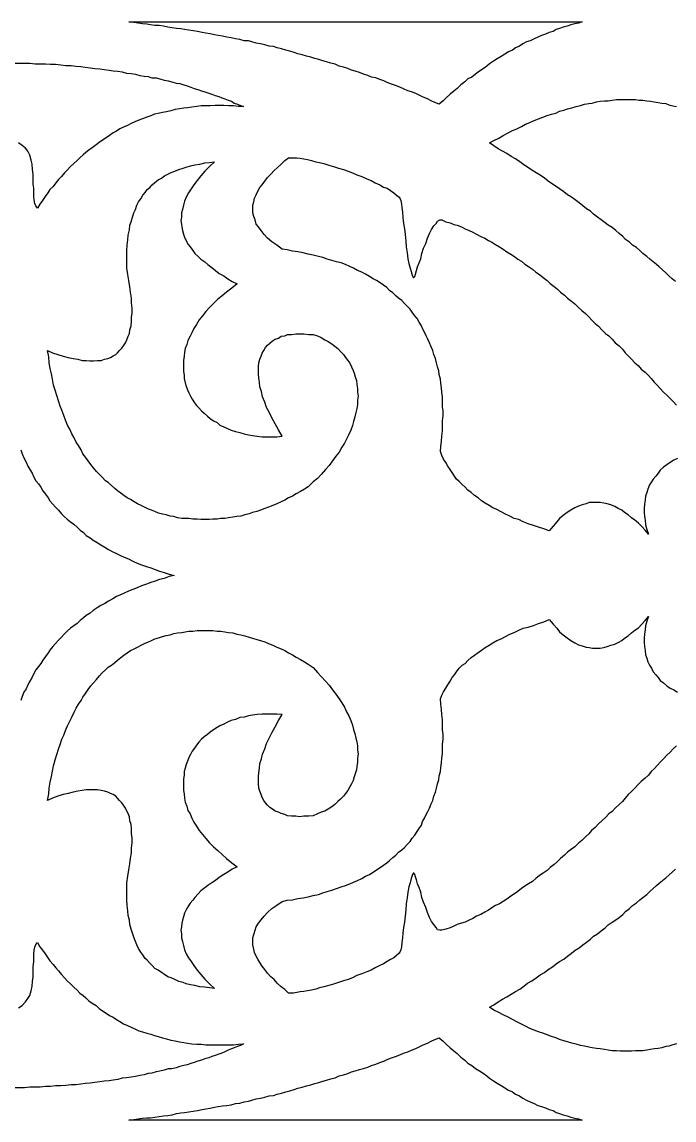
# Model space of a CAD drawing. Extents: x -372 to 372, y -358 to 358.
# Drawn here: x 1.2 to 42.5, y 227.8 to 297.5 of the extents above; entities that cross this region are included whole.
import ezdxf

# ---------------------------------------------------------------- set-up
doc = ezdxf.new("R2010")
doc.units = 0
doc.layers.add('LAYER_1', color=18, linetype='CONTINUOUS')

msp = doc.modelspace()

# ---------------------------------------------------------------- linework, layer by layer
at = {"layer": 'LAYER_1'}
for points in [[(36.463, 297.394), (36.223, 297.357), (35.982, 297.282), (35.742, 297.208), (35.502, 297.133), (35.261, 297.059), (35.055, 296.984), (34.85, 296.872), (34.609, 296.798), (34.369, 296.686), (34.129, 296.612), (33.888, 296.5), (33.648, 296.388), (33.408, 296.276), (33.168, 296.202), (32.927, 296.09), (32.721, 295.941), (32.481, 295.829), (32.275, 295.68), (32.035, 295.568), (31.794, 295.419), (31.554, 295.27), (31.314, 295.121), (31.074, 294.972), (30.833, 294.823), (30.662, 294.674), (30.421, 294.488), (30.181, 294.339), (29.941, 294.152), (29.7, 293.966), (29.46, 293.854), (29.254, 293.668), (29.014, 293.482), (28.774, 293.258), (28.568, 293.072), (28.327, 292.885), (28.087, 292.662), (27.881, 292.475), (27.641, 292.252), (27.366, 292.364), (27.126, 292.475), (26.886, 292.587), (26.611, 292.699), (26.405, 292.811), (26.165, 292.923), (25.89, 293.034), (25.65, 293.109), (25.375, 293.221), (25.135, 293.332), (24.86, 293.444), (24.62, 293.519), (24.345, 293.631), (24.139, 293.742), (23.865, 293.817), (23.625, 293.929), (23.35, 293.966), (23.11, 294.078), (22.835, 294.152), (22.595, 294.264), (22.32, 294.339), (22.08, 294.413), (21.84, 294.525), (21.565, 294.599), (21.29, 294.674), (21.05, 294.786), (20.775, 294.86), (20.501, 294.935), (20.261, 295.009), (20.02, 295.084), (19.746, 295.158), (19.505, 295.233), (19.231, 295.307), (18.956, 295.382), (18.681, 295.456), (18.441, 295.531), (18.167, 295.606), (17.926, 295.68), (17.652, 295.755), (17.377, 295.829), (17.137, 295.904), (16.862, 295.941), (16.588, 296.015), (16.313, 296.09), (16.038, 296.127), (15.764, 296.202), (15.558, 296.276), (15.283, 296.276), (15.008, 296.351), (14.734, 296.388), (14.459, 296.463), (14.185, 296.5), (13.91, 296.574), (13.635, 296.612), (13.395, 296.649), (13.12, 296.723), (12.846, 296.761), (12.606, 296.798), (12.331, 296.872), (12.056, 296.91), (11.782, 296.947), (11.507, 296.984), (11.267, 297.022), (10.992, 297.059), (10.718, 297.096), (10.443, 297.133), (10.168, 297.208), (9.894, 297.245), (9.619, 297.245), (9.345, 297.282), (9.104, 297.32), (8.83, 297.357), (8.555, 297.394), (8.28, 297.431), (7.976, 297.468), (36.703, 297.468)], [(13.086, 288.302), (12.777, 288.004), (12.537, 287.706), (12.297, 287.408), (12.091, 287.147), (11.919, 286.886), (11.747, 286.625), (11.61, 286.364), (11.507, 286.103), (11.438, 285.843), (11.37, 285.582), (11.301, 285.358), (11.301, 285.097), (11.267, 284.874), (11.301, 284.65), (11.335, 284.464), (11.37, 284.24), (11.438, 284.017), (11.507, 283.793), (11.61, 283.607), (11.713, 283.383), (11.85, 283.197), (12.022, 282.973), (12.159, 282.787), (12.365, 282.601), (12.537, 282.414), (12.777, 282.265), (12.983, 282.079), (13.223, 281.893), (13.464, 281.706), (13.704, 281.52), (13.979, 281.371), (14.253, 281.185), (14.528, 280.998), (14.837, 280.849), (14.494, 280.589), (14.15, 280.328), (13.876, 280.104), (13.601, 279.881), (13.326, 279.62), (13.086, 279.359), (12.846, 279.098), (12.64, 278.837), (12.434, 278.576), (12.262, 278.278), (12.091, 278.017), (11.953, 277.757), (11.85, 277.533), (11.713, 277.272), (11.644, 277.011), (11.541, 276.75), (11.507, 276.527), (11.473, 276.266), (11.438, 276.005), (11.438, 275.744), (11.438, 275.521), (11.438, 275.297), (11.473, 275.074), (11.473, 274.85), (11.541, 274.589), (11.61, 274.366), (11.679, 274.142), (11.782, 273.956), (11.885, 273.732), (11.988, 273.546), (12.125, 273.322), (12.262, 273.136), (12.4, 272.987), (12.571, 272.801), (12.743, 272.651), (12.949, 272.465), (13.12, 272.316), (13.326, 272.167), (13.567, 272.055), (13.738, 271.906), (13.979, 271.794), (14.219, 271.683), (14.459, 271.571), (14.734, 271.496), (15.008, 271.422), (15.283, 271.347), (15.558, 271.273), (15.798, 271.236), (16.107, 271.198), (16.416, 271.161), (17.343, 271.161), (17.686, 271.198), (17.446, 271.608), (17.24, 271.981), (17.034, 272.353), (16.862, 272.726), (16.691, 273.024), (16.588, 273.359), (16.45, 273.695), (16.382, 274.03), (16.279, 274.328), (16.244, 274.626), (16.21, 274.887), (16.176, 275.148), (16.176, 275.372), (16.176, 275.633), (16.21, 275.856), (16.279, 276.08), (16.347, 276.266), (16.416, 276.452), (16.519, 276.639), (16.622, 276.825), (16.759, 276.974), (16.896, 277.086), (17.068, 277.235), (17.24, 277.347), (17.446, 277.421), (17.617, 277.533), (17.858, 277.57), (18.029, 277.645), (18.27, 277.645), (18.544, 277.682), (19.059, 277.682), (19.368, 277.645), (19.643, 277.645), (19.917, 277.57), (20.158, 277.458), (20.398, 277.309), (20.604, 277.198), (20.844, 277.049), (21.016, 276.899), (21.222, 276.75), (21.393, 276.564), (21.565, 276.378), (21.702, 276.191), (21.84, 276.005), (21.977, 275.819), (22.08, 275.595), (22.183, 275.372), (22.251, 275.185), (22.32, 274.962), (22.389, 274.738), (22.423, 274.477), (22.457, 274.217), (22.457, 273.993), (22.492, 273.732), (22.457, 273.471), (22.457, 273.21), (22.423, 272.95), (22.354, 272.689), (22.286, 272.428), (22.217, 272.13), (22.149, 271.869), (22.046, 271.571), (21.908, 271.31), (21.771, 271.012), (21.634, 270.751), (21.462, 270.49), (21.29, 270.192), (21.084, 269.931), (20.878, 269.633), (20.672, 269.335), (20.432, 269.074), (20.158, 268.776), (19.917, 268.515), (19.643, 268.292), (19.334, 267.994), (19.093, 267.845), (18.853, 267.696), (18.579, 267.546), (18.338, 267.397), (18.098, 267.286), (17.858, 267.137), (17.617, 267.025), (17.343, 266.913), (17.102, 266.801), (16.828, 266.689), (16.588, 266.615), (16.313, 266.503), (16.073, 266.429), (15.798, 266.354), (15.592, 266.28), (15.317, 266.205), (15.077, 266.13), (14.803, 266.093), (14.562, 266.056), (14.288, 266.019), (14.047, 265.981), (13.773, 265.981), (13.567, 265.944), (13.292, 265.944), (13.052, 265.907), (12.537, 265.907), (12.297, 265.944), (12.022, 265.944), (11.782, 265.981), (11.335, 265.981), (11.061, 266.019), (10.821, 266.093), (10.58, 266.13), (10.34, 266.205), (10.1, 266.242), (9.859, 266.317), (9.619, 266.429), (9.413, 266.503), (9.207, 266.578), (8.967, 266.689), (8.761, 266.801), (8.521, 266.913), (8.315, 267.025), (8.074, 267.174), (7.868, 267.286), (7.662, 267.435), (7.457, 267.584), (7.251, 267.733), (7.079, 267.882), (6.873, 268.068), (6.667, 268.254), (6.495, 268.366), (6.289, 268.59), (6.118, 268.776), (5.912, 268.962), (5.74, 269.186), (5.569, 269.41), (5.397, 269.633), (5.225, 269.857), (5.054, 270.08), (4.951, 270.341), (4.779, 270.602), (4.642, 270.826), (4.504, 271.086), (4.367, 271.347), (4.23, 271.645), (4.092, 271.906), (3.955, 272.204), (3.852, 272.502), (3.715, 272.838), (3.612, 273.099), (3.509, 273.434), (3.406, 273.769), (3.303, 274.105), (3.2, 274.44), (3.131, 274.813), (3.063, 275.148), (2.994, 275.483), (2.925, 275.856), (2.891, 276.229), (2.822, 276.639), (3.131, 276.49), (3.475, 276.378), (3.818, 276.266), (4.127, 276.191), (4.436, 276.117), (4.745, 276.08), (5.019, 276.005), (5.26, 276.005), (5.5, 275.968), (5.74, 275.968), (5.98, 276.005), (6.221, 276.005), (6.427, 276.08), (6.633, 276.117), (6.804, 276.191), (6.976, 276.303), (7.148, 276.378), (7.251, 276.49), (7.388, 276.639), (7.525, 276.788), (7.628, 276.937), (7.765, 277.123), (7.834, 277.309), (7.937, 277.533), (8.006, 277.719), (8.04, 277.943), (8.109, 278.204), (8.143, 278.465), (8.143, 278.725), (8.177, 279.023), (8.177, 279.322), (8.143, 279.657), (8.143, 279.955), (8.074, 280.328), (8.04, 280.663), (7.971, 281.073), (7.903, 281.446), (7.834, 281.855), (7.834, 282.265), (7.834, 282.601), (7.834, 282.973), (7.868, 283.309), (7.903, 283.644), (7.937, 283.942), (8.006, 284.278), (8.04, 284.576), (8.109, 284.799), (8.212, 285.097), (8.28, 285.358), (8.383, 285.582), (8.486, 285.843), (8.589, 286.066), (8.727, 286.253), (8.864, 286.476), (9.001, 286.662), (9.139, 286.849), (9.31, 286.961), (9.448, 287.147), (9.619, 287.296), (9.825, 287.445), (10.031, 287.557), (10.237, 287.706), (10.443, 287.818), (10.649, 287.929), (10.889, 288.004), (11.13, 288.116), (11.404, 288.19), (11.61, 288.265), (11.885, 288.339), (12.159, 288.414), (12.468, 288.451), (12.777, 288.526), (13.086, 288.563), (13.395, 288.6)], [(13.567, 258.827), (13.773, 258.827), (14.047, 258.79), (14.288, 258.752), (14.562, 258.715), (14.803, 258.641), (15.077, 258.603), (15.317, 258.529), (15.592, 258.454), (15.798, 258.38), (16.073, 258.305), (16.313, 258.231), (16.588, 258.156), (16.828, 258.044), (17.102, 257.933), (17.343, 257.821), (17.617, 257.709), (17.858, 257.597), (18.098, 257.448), (18.338, 257.336), (18.579, 257.187), (18.853, 257.038), (19.093, 256.889), (19.334, 256.74), (19.643, 256.517), (19.917, 256.218), (20.158, 255.958), (20.432, 255.66), (20.672, 255.399), (20.878, 255.101), (21.084, 254.84), (21.29, 254.542), (21.462, 254.281), (21.634, 254.02), (21.771, 253.722), (21.908, 253.461), (22.046, 253.163), (22.149, 252.865), (22.217, 252.604), (22.286, 252.343), (22.354, 252.045), (22.423, 251.821), (22.457, 251.561), (22.457, 251.3), (22.492, 251.039), (22.457, 250.778), (22.457, 250.517), (22.423, 250.256), (22.389, 250.033), (22.32, 249.772), (22.251, 249.586), (22.183, 249.362), (22.08, 249.139), (21.977, 248.952), (21.84, 248.729), (21.702, 248.542), (21.565, 248.356), (21.393, 248.17), (21.222, 248.021), (21.016, 247.834), (20.844, 247.685), (20.604, 247.536), (20.398, 247.424), (20.158, 247.35), (19.917, 247.238), (19.643, 247.126), (19.368, 247.089), (19.059, 247.089), (18.784, 247.052), (18.544, 247.089), (18.27, 247.089), (18.029, 247.126), (17.858, 247.201), (17.617, 247.275), (17.446, 247.35), (17.24, 247.424), (17.068, 247.536), (16.896, 247.648), (16.759, 247.797), (16.622, 247.946), (16.519, 248.095), (16.416, 248.281), (16.347, 248.468), (16.279, 248.691), (16.21, 248.878), (16.176, 249.139), (16.176, 249.362), (16.176, 249.623), (16.21, 249.847), (16.244, 250.145), (16.279, 250.443), (16.382, 250.741), (16.45, 251.039), (16.588, 251.374), (16.691, 251.71), (16.862, 252.045), (17.034, 252.38), (17.24, 252.753), (17.446, 253.163), (17.686, 253.536), (17.343, 253.573), (16.416, 253.573), (16.107, 253.536), (15.798, 253.498), (15.558, 253.461), (15.283, 253.386), (15.008, 253.349), (14.734, 253.237), (14.459, 253.163), (14.219, 253.051), (13.979, 252.939), (13.738, 252.828), (13.567, 252.716), (13.326, 252.567), (13.12, 252.418), (12.949, 252.269), (12.743, 252.12), (12.571, 251.971), (12.4, 251.784), (12.262, 251.598), (12.125, 251.412), (11.988, 251.225), (11.885, 251.002), (11.782, 250.815), (11.679, 250.592), (11.61, 250.368), (11.541, 250.145), (11.473, 249.921), (11.473, 249.697), (11.438, 249.474), (11.438, 249.25), (11.438, 248.989), (11.438, 248.729), (11.473, 248.505), (11.507, 248.244), (11.541, 247.983), (11.644, 247.723), (11.713, 247.462), (11.85, 247.238), (11.953, 246.977), (12.091, 246.716), (12.262, 246.456), (12.434, 246.195), (12.64, 245.934), (12.846, 245.673), (13.086, 245.412), (13.326, 245.151), (13.601, 244.928), (13.876, 244.667), (14.15, 244.406), (14.494, 244.145), (14.837, 243.884), (14.528, 243.735), (14.253, 243.549), (13.979, 243.4), (13.704, 243.214), (13.464, 243.027), (13.223, 242.878), (12.983, 242.692), (12.777, 242.543), (12.537, 242.357), (12.365, 242.17), (12.159, 241.947), (12.022, 241.76), (11.85, 241.574), (11.713, 241.351), (11.61, 241.164), (11.507, 240.941), (11.438, 240.717), (11.37, 240.493), (11.335, 240.307), (11.301, 240.084), (11.267, 239.86), (11.301, 239.636), (11.301, 239.376), (11.37, 239.152), (11.438, 238.891), (11.507, 238.63), (11.61, 238.369), (11.747, 238.109), (11.919, 237.885), (12.091, 237.624), (12.297, 237.326), (12.537, 237.065), (12.777, 236.767), (13.086, 236.469), (13.395, 236.171), (13.086, 236.208), (12.777, 236.245), (12.468, 236.283), (12.159, 236.357), (11.885, 236.395), (11.61, 236.469), (11.404, 236.544), (11.13, 236.618), (10.889, 236.73), (10.649, 236.842), (10.443, 236.916), (10.237, 237.065), (10.031, 237.177), (9.825, 237.326), (9.619, 237.438), (9.448, 237.624), (9.31, 237.773), (9.139, 237.96), (9.001, 238.071), (8.864, 238.295), (8.727, 238.481), (8.589, 238.705), (8.486, 238.928), (8.383, 239.152), (8.28, 239.413), (8.212, 239.674), (8.109, 239.935), (8.04, 240.233), (8.006, 240.493), (7.937, 240.792), (7.903, 241.09), (7.868, 241.425), (7.834, 241.798), (7.834, 242.17), (7.834, 242.543), (7.834, 242.878), (7.903, 243.288), (7.971, 243.698), (8.04, 244.071), (8.074, 244.443), (8.143, 244.779), (8.143, 245.077), (8.177, 245.412), (8.177, 245.71), (8.143, 246.008), (8.143, 246.307), (8.109, 246.567), (8.04, 246.791), (8.006, 247.052), (7.937, 247.275), (7.834, 247.424), (7.765, 247.611), (7.628, 247.797), (7.525, 247.946), (7.388, 248.095), (7.251, 248.244), (7.148, 248.356), (6.976, 248.468), (6.804, 248.542), (6.633, 248.617), (6.427, 248.691), (6.221, 248.729), (5.98, 248.766), (5.26, 248.766), (5.019, 248.729), (4.745, 248.691), (4.436, 248.617), (4.127, 248.542), (3.818, 248.468), (3.475, 248.356), (3.131, 248.244), (2.822, 248.095), (2.891, 248.505), (2.925, 248.878), (2.994, 249.25), (3.063, 249.623), (3.131, 249.958), (3.2, 250.294), (3.303, 250.666), (3.406, 251.002), (3.509, 251.337), (3.612, 251.635), (3.715, 251.971), (3.852, 252.231), (3.955, 252.529), (4.092, 252.828), (4.23, 253.126), (4.367, 253.386), (4.504, 253.685), (4.642, 253.945), (4.779, 254.206), (4.951, 254.43), (5.054, 254.653), (5.225, 254.877), (5.397, 255.138), (5.569, 255.361), (5.74, 255.548), (5.912, 255.771), (6.118, 255.995), (6.289, 256.181), (6.495, 256.368), (6.667, 256.554), (6.873, 256.666), (7.079, 256.852), (7.251, 257.001), (7.457, 257.15), (7.662, 257.299), (7.868, 257.448), (8.074, 257.597), (8.315, 257.709), (8.521, 257.821), (8.761, 257.933), (8.967, 258.044), (9.207, 258.156), (9.413, 258.231), (9.619, 258.342), (9.859, 258.417), (10.1, 258.492), (10.34, 258.566), (10.58, 258.603), (10.821, 258.678), (11.061, 258.715), (11.335, 258.752), (11.541, 258.79), (11.782, 258.827), (12.022, 258.827), (12.297, 258.864), (13.292, 258.864)], [(27.881, 232.817), (28.087, 232.631), (28.327, 232.407), (28.568, 232.221), (28.774, 232.035), (29.014, 231.811), (29.254, 231.625), (29.46, 231.439), (29.7, 231.29), (29.941, 231.103), (30.181, 230.954), (30.421, 230.805), (30.662, 230.619), (30.833, 230.47), (31.074, 230.321), (31.314, 230.172), (31.554, 230.023), (31.794, 229.874), (32.035, 229.724), (32.275, 229.613), (32.481, 229.464), (32.721, 229.352), (32.927, 229.203), (33.168, 229.091), (33.408, 228.979), (33.648, 228.867), (33.888, 228.756), (34.129, 228.681), (34.369, 228.607), (34.609, 228.495), (34.85, 228.42), (35.055, 228.308), (35.261, 228.234), (35.502, 228.159), (35.742, 228.085), (35.982, 228.01), (36.223, 227.936), (36.463, 227.899), (36.703, 227.825), (7.971, 227.825), (8.28, 227.861), (8.555, 227.899), (8.83, 227.936), (9.104, 227.973), (9.345, 227.973), (9.619, 228.01), (9.894, 228.048), (10.168, 228.085), (10.443, 228.122), (10.718, 228.159), (10.992, 228.234), (11.267, 228.271), (11.507, 228.308), (11.782, 228.346), (12.056, 228.383), (12.331, 228.42), (12.606, 228.495), (12.846, 228.532), (13.12, 228.569), (13.395, 228.644), (13.635, 228.681), (13.91, 228.718), (14.185, 228.756), (14.459, 228.793), (14.734, 228.867), (15.008, 228.905), (15.283, 228.979), (15.558, 229.016), (15.764, 229.091), (16.038, 229.166), (16.313, 229.203), (16.588, 229.277), (16.862, 229.352), (17.137, 229.389), (17.377, 229.464), (17.652, 229.538), (17.926, 229.613), (18.167, 229.687), (18.441, 229.762), (18.681, 229.836), (18.956, 229.911), (19.231, 229.985), (19.505, 230.06), (19.746, 230.134), (20.02, 230.209), (20.261, 230.283), (20.501, 230.358), (20.775, 230.432), (21.05, 230.507), (21.29, 230.619), (21.565, 230.693), (21.84, 230.768), (22.08, 230.88), (22.32, 230.954), (22.595, 231.029), (22.835, 231.103), (23.11, 231.178), (23.35, 231.29), (23.625, 231.364), (23.865, 231.476), (24.139, 231.55), (24.345, 231.662), (24.62, 231.774), (24.86, 231.848), (25.135, 231.96), (25.375, 232.072), (25.65, 232.147), (25.89, 232.258), (26.165, 232.37), (26.405, 232.482), (26.611, 232.594), (26.886, 232.706), (27.126, 232.817), (27.366, 232.929), (27.641, 233.041)]]:
    msp.add_lwpolyline(points, close=True, dxfattribs=at)
for points in [[(0.671, 294.86), (1.701, 294.86), (2.044, 294.823), (2.696, 294.823), (3.005, 294.786), (3.314, 294.786), (3.658, 294.748), (3.967, 294.711), (4.31, 294.711), (4.619, 294.674), (4.928, 294.637), (5.202, 294.599), (5.511, 294.562), (5.82, 294.525), (6.129, 294.488), (6.404, 294.45), (6.713, 294.413), (6.987, 294.376), (7.262, 294.339), (7.537, 294.301), (7.811, 294.227), (8.12, 294.19), (8.395, 294.152), (8.669, 294.078), (8.944, 294.04), (9.184, 294.003), (9.425, 293.929), (9.699, 293.929), (9.939, 293.854), (10.214, 293.78), (10.454, 293.742), (10.695, 293.668), (10.969, 293.593), (11.21, 293.556), (11.45, 293.482), (11.656, 293.407), (11.896, 293.332), (12.102, 293.258), (12.342, 293.183), (12.583, 293.109), (12.789, 293.034), (13.029, 292.96), (13.235, 292.885), (13.441, 292.811), (13.681, 292.736), (13.853, 292.662), (14.059, 292.587), (14.265, 292.513), (14.471, 292.438), (14.642, 292.326), (14.848, 292.252), (15.054, 292.177), (15.226, 292.103), (14.917, 292.103), (14.608, 292.14), (14.299, 292.14), (13.99, 292.177), (13.441, 292.177), (13.132, 292.14), (12.548, 292.14), (12.274, 292.103), (11.965, 292.066), (11.69, 292.028), (11.45, 291.991), (11.175, 291.954), (10.901, 291.916), (10.626, 291.842), (10.351, 291.767), (10.111, 291.73), (9.837, 291.656), (9.596, 291.618), (9.356, 291.507), (9.116, 291.432), (8.841, 291.32), (8.601, 291.246), (8.36, 291.134), (8.12, 291.022), (7.88, 290.91), (7.64, 290.799), (7.399, 290.687), (7.193, 290.538), (6.987, 290.426), (6.747, 290.277), (6.541, 290.128), (6.301, 289.979), (6.095, 289.83), (5.889, 289.681), (5.649, 289.494), (5.443, 289.345), (5.237, 289.196), (5.065, 289.047), (4.859, 288.861), (4.687, 288.675), (4.481, 288.488), (4.276, 288.302), (4.07, 288.078), (3.898, 287.892), (3.692, 287.669), (3.52, 287.482), (3.349, 287.259), (3.177, 287.035), (2.971, 286.849), (2.834, 286.625), (2.662, 286.402), (2.491, 286.141), (2.319, 285.917), (2.182, 285.656), (2.079, 285.805), (2.01, 285.954), (1.976, 286.178), (1.941, 286.402), (1.941, 286.662), (1.941, 286.923), (1.907, 287.184), (1.907, 287.519), (1.907, 287.818), (1.873, 288.116), (1.838, 288.451), (1.77, 288.712), (1.701, 289.01), (1.564, 289.271), (1.426, 289.457), (1.22, 289.643), (0.98, 289.793)], [(42.607, 280.998), (42.401, 281.185), (42.196, 281.371), (41.99, 281.557), (41.784, 281.744), (41.578, 281.93), (41.406, 282.079), (41.2, 282.265), (40.994, 282.414), (40.788, 282.601), (40.548, 282.787), (40.342, 282.973), (40.136, 283.16), (39.896, 283.309), (39.69, 283.495), (39.449, 283.681), (39.278, 283.868), (39.037, 284.054), (38.831, 284.24), (38.591, 284.427), (38.351, 284.576), (38.145, 284.725), (37.905, 284.911), (37.664, 285.097), (37.424, 285.284), (37.218, 285.47), (36.978, 285.619), (36.738, 285.805), (36.497, 285.992), (36.257, 286.178), (36.017, 286.364), (35.776, 286.513), (35.536, 286.7), (35.261, 286.886), (35.055, 287.035), (34.815, 287.184), (34.541, 287.37), (34.3, 287.557), (34.026, 287.743), (33.785, 287.892), (33.511, 288.078), (33.236, 288.265), (32.996, 288.414), (32.756, 288.6), (32.481, 288.786), (32.206, 288.935), (31.932, 289.122), (31.657, 289.271), (31.383, 289.42), (31.108, 289.606), (30.833, 289.793), (31.108, 289.942), (31.417, 290.091), (31.691, 290.277), (32, 290.426), (32.275, 290.575), (32.55, 290.687), (32.859, 290.836), (33.099, 290.985), (33.373, 291.097), (33.648, 291.208), (33.923, 291.32), (34.197, 291.432), (34.472, 291.544), (34.747, 291.618), (35.021, 291.693), (35.261, 291.805), (35.536, 291.879), (35.776, 291.954), (36.051, 292.028), (36.326, 292.103), (36.6, 292.177), (36.841, 292.252), (37.115, 292.289), (37.321, 292.326), (37.596, 292.401), (37.836, 292.438), (38.111, 292.475), (38.351, 292.475), (38.591, 292.513), (38.866, 292.55), (40.067, 292.55), (40.308, 292.513), (40.548, 292.513), (40.788, 292.475), (41.028, 292.438), (41.269, 292.401), (41.509, 292.364), (41.749, 292.326), (41.99, 292.289), (42.196, 292.215), (42.436, 292.14), (42.676, 292.103)], [(42.745, 269.782), (42.504, 269.67), (42.264, 269.521), (42.058, 269.372), (41.852, 269.223), (41.646, 269.037), (41.509, 268.851), (41.372, 268.664), (41.2, 268.478), (41.097, 268.292), (40.96, 268.105), (40.857, 267.845), (40.788, 267.621), (40.719, 267.397), (40.685, 267.137), (40.651, 266.876), (40.616, 266.615), (40.616, 266.354), (40.651, 266.093), (40.685, 265.87), (40.719, 265.572), (40.788, 265.273), (40.891, 264.975), (40.685, 265.236), (40.479, 265.46), (40.273, 265.683), (40.033, 265.87), (39.827, 266.019), (39.621, 266.205), (39.381, 266.354), (39.209, 266.503), (38.969, 266.615), (38.763, 266.727), (38.523, 266.838), (38.282, 266.913), (38.076, 266.95), (37.836, 266.988), (37.149, 266.988), (36.943, 266.913), (36.703, 266.838), (36.463, 266.764), (36.223, 266.652), (35.982, 266.503), (35.742, 266.354), (35.502, 266.168), (35.261, 265.981), (35.09, 265.758), (34.85, 265.497), (34.609, 265.199), (34.266, 265.311), (33.923, 265.422), (33.614, 265.534), (33.27, 265.646), (32.962, 265.758), (32.687, 265.907), (32.378, 265.981), (32.103, 266.13), (31.829, 266.242), (31.554, 266.391), (31.28, 266.54), (31.039, 266.652), (30.799, 266.801), (30.559, 266.95), (30.318, 267.099), (30.112, 267.286), (29.872, 267.435), (29.666, 267.621), (29.46, 267.77), (29.289, 267.956), (29.083, 268.143), (28.911, 268.329), (28.739, 268.478), (28.602, 268.664), (28.465, 268.888), (28.327, 269.074), (28.19, 269.298), (28.053, 269.521), (27.915, 269.745), (27.812, 269.969), (27.71, 270.229), (27.744, 270.565), (27.778, 270.863), (27.812, 271.198), (27.847, 271.534), (27.847, 271.869), (27.847, 272.167), (27.881, 272.502), (27.881, 272.801), (27.847, 273.061), (27.847, 273.397), (27.847, 273.695), (27.812, 273.993), (27.778, 274.254), (27.744, 274.552), (27.71, 274.813), (27.641, 275.111), (27.607, 275.334), (27.538, 275.595), (27.469, 275.856), (27.401, 276.117), (27.298, 276.378), (27.229, 276.639), (27.126, 276.862), (27.023, 277.123), (26.92, 277.347), (26.817, 277.57), (26.714, 277.794), (26.577, 278.017), (26.508, 278.204), (26.371, 278.427), (26.233, 278.651), (26.096, 278.837), (25.924, 279.061), (25.787, 279.247), (25.616, 279.433), (25.444, 279.62), (25.272, 279.806), (25.066, 279.955), (24.895, 280.104), (24.689, 280.29), (24.483, 280.439), (24.311, 280.626), (24.105, 280.775), (23.899, 280.924), (23.659, 281.073), (23.453, 281.185), (23.213, 281.334), (22.972, 281.483), (22.732, 281.595), (22.457, 281.706), (22.217, 281.855), (21.977, 281.967), (21.702, 282.079), (21.428, 282.191), (21.119, 282.265), (20.844, 282.34), (20.535, 282.414), (20.261, 282.526), (19.986, 282.601), (19.643, 282.675), (19.334, 282.75), (19.025, 282.824), (18.681, 282.899), (18.338, 282.936), (17.995, 283.011), (17.686, 283.048), (17.343, 283.309), (17.034, 283.532), (16.759, 283.756), (16.553, 283.979), (16.347, 284.24), (16.176, 284.464), (16.038, 284.65), (15.97, 284.911), (15.901, 285.135), (15.832, 285.358), (15.832, 285.619), (15.832, 285.843), (15.901, 286.066), (15.935, 286.29), (16.038, 286.513), (16.141, 286.737), (16.279, 286.961), (16.416, 287.147), (16.588, 287.37), (16.759, 287.594), (16.965, 287.818), (17.171, 288.041), (17.377, 288.227), (17.617, 288.451), (17.858, 288.675), (18.098, 288.861), (18.613, 288.861), (18.819, 288.824), (19.059, 288.786), (19.299, 288.749), (19.54, 288.675), (19.814, 288.6), (20.055, 288.563), (20.329, 288.488), (20.638, 288.377), (20.947, 288.302), (21.256, 288.19), (21.565, 288.116), (21.874, 288.004), (22.149, 287.892), (22.423, 287.78), (22.732, 287.669), (23.041, 287.519), (23.316, 287.408), (23.59, 287.259), (23.865, 287.147), (24.105, 286.998), (24.345, 286.923), (24.551, 286.774), (24.757, 286.625), (24.929, 286.476), (25.101, 286.364), (25.135, 286.29), (25.204, 286.141), (25.238, 285.917), (25.272, 285.694), (25.307, 285.395), (25.341, 285.06), (25.375, 284.687), (25.444, 284.352), (25.478, 283.979), (25.513, 283.57), (25.547, 283.197), (25.616, 282.824), (25.65, 282.452), (25.719, 282.154), (25.787, 281.855), (25.856, 281.632), (25.924, 281.408), (25.993, 281.259), (26.027, 281.259), (26.096, 281.334), (26.13, 281.483), (26.199, 281.706), (26.268, 281.93), (26.371, 282.191), (26.474, 282.452), (26.542, 282.787), (26.645, 283.122), (26.783, 283.421), (26.886, 283.756), (27.023, 284.054), (27.16, 284.315), (27.298, 284.538), (27.435, 284.687), (27.538, 284.837), (27.675, 284.911), (27.812, 284.911), (28.053, 284.799), (28.327, 284.725), (28.568, 284.613), (28.774, 284.576), (29.048, 284.464), (29.289, 284.352), (29.529, 284.24), (29.769, 284.129), (30.009, 284.017), (30.284, 283.868), (30.524, 283.756), (30.765, 283.607), (30.971, 283.495), (31.211, 283.346), (31.451, 283.197), (31.691, 283.048), (31.932, 282.899), (32.172, 282.75), (32.412, 282.601), (32.618, 282.414), (32.859, 282.303), (33.065, 282.116), (33.305, 281.967), (33.545, 281.781), (33.751, 281.595), (33.991, 281.446), (34.232, 281.259), (34.472, 281.073), (34.678, 280.887), (34.918, 280.7), (35.124, 280.514), (35.33, 280.328), (35.57, 280.141), (35.776, 279.955), (36.017, 279.769), (36.223, 279.582), (36.463, 279.359), (36.669, 279.173), (36.909, 278.986), (37.115, 278.763), (37.287, 278.576), (37.527, 278.353), (37.733, 278.166), (37.939, 277.943), (38.179, 277.719), (38.385, 277.57), (38.591, 277.347), (38.797, 277.123), (39.037, 276.937), (39.243, 276.713), (39.415, 276.49), (39.621, 276.303), (39.827, 276.08), (40.033, 275.856), (40.239, 275.67), (40.445, 275.446), (40.685, 275.26), (40.891, 275.036), (41.063, 274.85), (41.269, 274.626), (41.475, 274.403), (41.646, 274.217), (41.852, 273.993), (42.058, 273.807), (42.264, 273.583), (42.47, 273.397), (42.676, 273.173)], [(1.117, 270.341), (1.22, 270.08), (1.323, 269.82), (1.461, 269.559), (1.564, 269.298), (1.701, 269.074), (1.838, 268.851), (1.941, 268.59), (2.079, 268.366), (2.25, 268.18), (2.388, 267.956), (2.525, 267.733), (2.696, 267.509), (2.868, 267.286), (2.971, 267.099), (3.143, 266.876), (3.314, 266.689), (3.52, 266.503), (3.692, 266.28), (3.864, 266.093), (4.07, 265.944), (4.276, 265.758), (4.481, 265.609), (4.687, 265.422), (4.893, 265.236), (5.099, 265.087), (5.271, 264.901), (5.511, 264.752), (5.717, 264.603), (5.958, 264.454), (6.198, 264.305), (6.438, 264.156), (6.678, 264.006), (6.953, 263.857), (7.193, 263.746), (7.434, 263.634), (7.674, 263.522), (7.949, 263.41), (8.223, 263.261), (8.498, 263.149), (8.772, 263.038), (9.081, 262.926), (9.356, 262.851), (9.631, 262.74), (9.905, 262.628), (10.214, 262.553), (10.523, 262.441), (10.832, 262.367), (10.523, 262.292), (10.214, 262.181), (9.905, 262.106), (9.631, 261.994), (9.356, 261.92), (9.081, 261.808), (8.772, 261.696), (8.498, 261.584), (8.223, 261.473), (7.949, 261.361), (7.674, 261.249), (7.434, 261.137), (7.193, 261.025), (6.953, 260.876), (6.678, 260.727), (6.438, 260.578), (6.198, 260.466), (5.958, 260.317), (5.717, 260.131), (5.511, 259.982), (5.271, 259.833), (5.099, 259.684), (4.893, 259.498), (4.687, 259.311), (4.481, 259.162), (4.276, 259.013), (4.07, 258.827), (3.864, 258.641), (3.692, 258.454), (3.52, 258.268), (3.314, 258.044), (3.143, 257.858), (2.971, 257.634), (2.868, 257.448), (2.696, 257.225), (2.525, 257.001), (2.388, 256.777), (2.25, 256.591), (2.079, 256.368), (1.941, 256.144), (1.838, 255.92), (1.701, 255.66), (1.564, 255.436), (1.461, 255.175), (1.323, 254.952), (1.22, 254.691), (1.117, 254.43)], [(42.676, 251.561), (42.47, 251.374), (42.264, 251.151), (42.058, 250.964), (41.852, 250.741), (41.646, 250.517), (41.475, 250.331), (41.269, 250.107), (41.063, 249.921), (40.891, 249.697), (40.685, 249.511), (40.445, 249.288), (40.239, 249.101), (40.033, 248.878), (39.827, 248.654), (39.621, 248.468), (39.415, 248.244), (39.243, 248.021), (39.037, 247.834), (38.797, 247.611), (38.591, 247.387), (38.385, 247.238), (38.179, 247.015), (37.939, 246.791), (37.733, 246.605), (37.527, 246.381), (37.287, 246.195), (37.115, 245.971), (36.909, 245.785), (36.669, 245.561), (36.463, 245.375), (36.223, 245.151), (36.017, 245.002), (35.776, 244.816), (35.57, 244.63), (35.33, 244.406), (35.124, 244.22), (34.918, 244.033), (34.678, 243.847), (34.472, 243.661), (34.232, 243.475), (33.991, 243.325), (33.751, 243.139), (33.545, 242.953), (33.305, 242.804), (33.065, 242.655), (32.859, 242.506), (32.618, 242.319), (32.412, 242.17), (32.172, 242.021), (31.932, 241.835), (31.691, 241.686), (31.451, 241.537), (31.211, 241.425), (30.971, 241.276), (30.765, 241.127), (30.524, 241.015), (30.284, 240.866), (30.009, 240.754), (29.769, 240.605), (29.529, 240.493), (29.289, 240.382), (29.048, 240.307), (28.774, 240.233), (28.568, 240.121), (28.327, 240.009), (28.053, 239.935), (27.812, 239.86), (27.675, 239.86), (27.538, 239.897), (27.435, 240.046), (27.298, 240.233), (27.16, 240.419), (27.023, 240.68), (26.886, 240.978), (26.783, 241.313), (26.645, 241.649), (26.542, 241.947), (26.474, 242.282), (26.371, 242.58), (26.268, 242.804), (26.199, 243.065), (26.13, 243.251), (26.096, 243.4), (26.027, 243.475), (25.993, 243.475), (25.924, 243.325), (25.856, 243.139), (25.787, 242.878), (25.719, 242.617), (25.65, 242.282), (25.616, 241.909), (25.547, 241.537), (25.513, 241.164), (25.478, 240.754), (25.444, 240.382), (25.375, 240.046), (25.341, 239.674), (25.307, 239.376), (25.272, 239.077), (25.238, 238.817), (25.204, 238.63), (25.135, 238.481), (25.101, 238.407), (24.929, 238.258), (24.757, 238.109), (24.551, 237.997), (24.345, 237.885), (24.105, 237.736), (23.865, 237.624), (23.59, 237.475), (23.316, 237.326), (23.041, 237.214), (22.732, 237.103), (22.423, 236.991), (22.149, 236.842), (21.874, 236.73), (21.565, 236.655), (21.256, 236.544), (20.947, 236.432), (20.638, 236.357), (20.329, 236.283), (20.055, 236.208), (19.814, 236.134), (19.54, 236.059), (19.299, 236.022), (19.059, 235.985), (18.819, 235.947), (18.613, 235.91), (18.407, 235.873), (18.098, 235.873), (17.858, 236.096), (17.617, 236.283), (17.377, 236.506), (17.171, 236.73), (16.965, 236.916), (16.759, 237.14), (16.588, 237.363), (16.416, 237.587), (16.279, 237.811), (16.141, 238.034), (16.038, 238.22), (15.935, 238.444), (15.901, 238.668), (15.832, 238.928), (15.832, 239.152), (15.832, 239.376), (15.901, 239.599), (15.97, 239.86), (16.038, 240.084), (16.176, 240.307), (16.347, 240.531), (16.553, 240.754), (16.759, 240.978), (17.034, 241.239), (17.343, 241.462), (17.686, 241.686), (17.995, 241.76), (18.338, 241.798), (18.681, 241.872), (19.025, 241.909), (19.334, 241.984), (19.643, 242.059), (19.986, 242.133), (20.261, 242.245), (20.535, 242.319), (20.844, 242.394), (21.119, 242.506), (21.428, 242.617), (21.702, 242.692), (21.977, 242.804), (22.217, 242.916), (22.457, 243.027), (22.732, 243.139), (22.972, 243.288), (23.213, 243.4), (23.453, 243.549), (23.659, 243.698), (23.899, 243.847), (24.105, 243.996), (24.311, 244.145), (24.483, 244.294), (24.689, 244.481), (24.895, 244.63), (25.066, 244.816), (25.272, 244.965), (25.444, 245.114), (25.616, 245.3), (25.787, 245.487), (25.924, 245.71), (26.096, 245.897), (26.233, 246.12), (26.371, 246.307), (26.508, 246.53), (26.577, 246.754), (26.714, 246.977), (26.817, 247.201), (26.92, 247.387), (27.023, 247.611), (27.126, 247.872), (27.229, 248.095), (27.298, 248.356), (27.401, 248.617), (27.469, 248.878), (27.538, 249.139), (27.607, 249.399), (27.641, 249.66), (27.71, 249.921), (27.744, 250.182), (27.778, 250.48), (27.812, 250.778), (27.847, 251.076), (27.847, 251.374), (27.847, 251.672), (27.881, 251.971), (27.881, 252.269), (27.847, 252.567), (27.847, 252.902), (27.847, 253.2), (27.812, 253.536), (27.778, 253.871), (27.744, 254.206), (27.71, 254.542), (27.812, 254.765), (27.915, 254.989), (28.053, 255.212), (28.19, 255.436), (28.327, 255.66), (28.465, 255.883), (28.602, 256.069), (28.739, 256.256), (28.911, 256.479), (29.083, 256.666), (29.289, 256.777), (29.46, 256.964), (29.666, 257.15), (29.872, 257.299), (30.112, 257.485), (30.318, 257.634), (30.559, 257.784), (30.799, 257.933), (31.039, 258.082), (31.28, 258.231), (31.554, 258.342), (31.829, 258.492), (32.103, 258.641), (32.378, 258.752), (32.687, 258.901), (32.962, 259.013), (33.27, 259.088), (33.614, 259.2), (33.923, 259.311), (34.266, 259.423), (34.609, 259.572), (34.85, 259.274), (35.09, 259.013), (35.261, 258.79), (35.502, 258.603), (35.742, 258.417), (35.982, 258.231), (36.223, 258.082), (36.463, 257.97), (36.703, 257.895), (36.943, 257.821), (37.149, 257.784), (37.355, 257.746), (37.836, 257.746), (38.076, 257.784), (38.282, 257.858), (38.523, 257.933), (38.763, 258.007), (38.969, 258.119), (39.209, 258.231), (39.381, 258.38), (39.621, 258.529), (39.827, 258.715), (40.033, 258.901), (40.273, 259.05), (40.479, 259.274), (40.685, 259.498), (40.891, 259.758), (40.788, 259.46), (40.719, 259.162), (40.685, 258.939), (40.651, 258.641), (40.616, 258.38), (40.616, 258.119), (40.651, 257.858), (40.685, 257.597), (40.719, 257.336), (40.788, 257.113), (40.857, 256.889), (40.96, 256.666), (41.097, 256.479), (41.2, 256.256), (41.372, 256.069), (41.509, 255.883), (41.646, 255.697), (41.852, 255.548), (42.058, 255.361), (42.264, 255.212), (42.504, 255.101), (42.745, 254.952)], [(42.676, 232.668), (42.436, 232.594), (42.196, 232.519), (41.99, 232.482), (41.749, 232.407), (41.509, 232.37), (41.269, 232.333), (41.028, 232.296), (40.788, 232.258), (40.548, 232.221), (40.067, 232.221), (39.827, 232.184), (39.106, 232.184), (38.866, 232.221), (38.591, 232.221), (38.351, 232.258), (38.111, 232.296), (37.836, 232.333), (37.596, 232.37), (37.321, 232.407), (37.115, 232.445), (36.841, 232.519), (36.6, 232.556), (36.326, 232.631), (36.051, 232.706), (35.776, 232.78), (35.536, 232.855), (35.261, 232.929), (35.021, 233.041), (34.747, 233.115), (34.472, 233.227), (34.197, 233.339), (33.923, 233.413), (33.648, 233.525), (33.373, 233.637), (33.099, 233.786), (32.859, 233.898), (32.55, 234.047), (32.275, 234.196), (32, 234.345), (31.691, 234.494), (31.417, 234.643), (31.108, 234.792), (30.833, 234.979), (31.108, 235.128), (31.383, 235.314), (31.657, 235.5), (31.932, 235.649), (32.206, 235.798), (32.481, 235.985), (32.756, 236.134), (32.996, 236.32), (33.236, 236.506), (33.511, 236.655), (33.785, 236.842), (34.026, 237.028), (34.3, 237.177), (34.541, 237.363), (34.815, 237.55), (35.055, 237.736), (35.261, 237.885), (35.536, 238.034), (35.776, 238.22), (36.017, 238.407), (36.257, 238.593), (36.497, 238.742), (36.738, 238.928), (36.978, 239.115), (37.218, 239.301), (37.424, 239.487), (37.664, 239.636), (37.905, 239.823), (38.145, 240.009), (38.351, 240.195), (38.591, 240.382), (38.831, 240.531), (39.037, 240.68), (39.278, 240.866), (39.449, 241.052), (39.69, 241.239), (39.896, 241.425), (40.136, 241.611), (40.342, 241.798), (40.548, 241.947), (40.788, 242.133), (40.994, 242.319), (41.2, 242.506), (41.406, 242.692), (41.578, 242.841), (41.784, 243.027), (41.99, 243.176), (42.196, 243.363), (42.401, 243.549), (42.607, 243.735)], [(0.98, 234.941), (1.22, 235.09), (1.426, 235.314), (1.564, 235.537), (1.701, 235.724), (1.77, 236.022), (1.838, 236.32), (1.873, 236.618), (1.907, 236.916), (1.907, 237.252), (1.907, 237.55), (1.941, 237.848), (1.941, 238.071), (1.941, 238.332), (1.976, 238.593), (2.01, 238.779), (2.079, 238.966), (2.182, 239.077), (2.319, 238.817), (2.491, 238.593), (2.662, 238.369), (2.834, 238.109), (2.971, 237.922), (3.177, 237.699), (3.349, 237.475), (3.52, 237.289), (3.692, 237.065), (3.898, 236.842), (4.07, 236.655), (4.276, 236.469), (4.481, 236.245), (4.687, 236.059), (4.859, 235.873), (5.065, 235.724), (5.237, 235.575), (5.443, 235.388), (5.649, 235.239), (5.889, 235.09), (6.095, 234.904), (6.301, 234.755), (6.541, 234.606), (6.747, 234.457), (6.987, 234.345), (7.193, 234.196), (7.399, 234.084), (7.64, 233.935), (7.88, 233.823), (8.12, 233.712), (8.36, 233.6), (8.601, 233.488), (8.841, 233.413), (9.116, 233.339), (9.356, 233.264), (9.596, 233.19), (9.837, 233.115), (10.111, 233.041), (10.351, 232.966), (10.626, 232.892), (10.901, 232.855), (11.175, 232.78), (11.45, 232.743), (11.69, 232.706), (11.965, 232.668), (12.274, 232.631), (12.548, 232.631), (12.857, 232.594), (14.608, 232.594), (14.917, 232.631), (15.226, 232.668), (15.054, 232.556), (14.848, 232.482), (14.642, 232.407), (14.471, 232.333), (14.265, 232.258), (14.059, 232.147), (13.853, 232.072), (13.681, 231.998), (13.441, 231.923), (13.235, 231.848), (13.029, 231.774), (12.789, 231.699), (12.583, 231.625), (12.342, 231.55), (12.102, 231.476), (11.896, 231.401), (11.656, 231.327), (11.45, 231.29), (11.21, 231.215), (10.969, 231.14), (10.695, 231.066), (10.454, 231.066), (10.214, 230.991), (9.939, 230.917), (9.699, 230.88), (9.425, 230.805), (9.184, 230.768), (8.944, 230.693), (8.669, 230.656), (8.395, 230.582), (8.12, 230.544), (7.811, 230.507), (7.537, 230.47), (7.262, 230.395), (6.987, 230.358), (6.713, 230.321), (6.404, 230.283), (6.129, 230.246), (5.82, 230.209), (5.511, 230.172), (5.202, 230.134), (4.928, 230.097), (4.619, 230.06), (4.31, 230.06), (3.967, 230.023), (3.658, 229.985), (3.314, 229.985), (3.005, 229.948), (2.696, 229.948), (2.353, 229.911), (1.701, 229.911), (1.358, 229.874), (0.001, 229.874)]]:
    msp.add_lwpolyline(points, dxfattribs=at)

doc.saveas('drawing.dxf')
